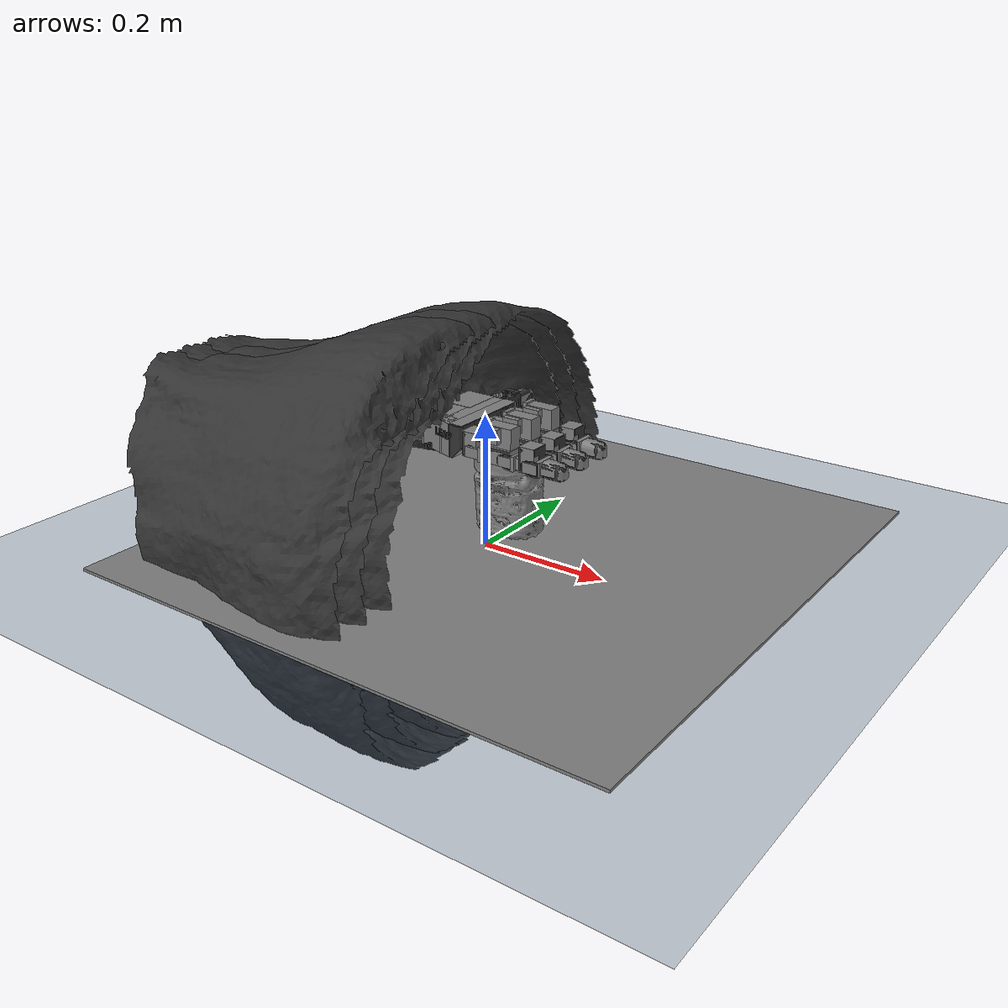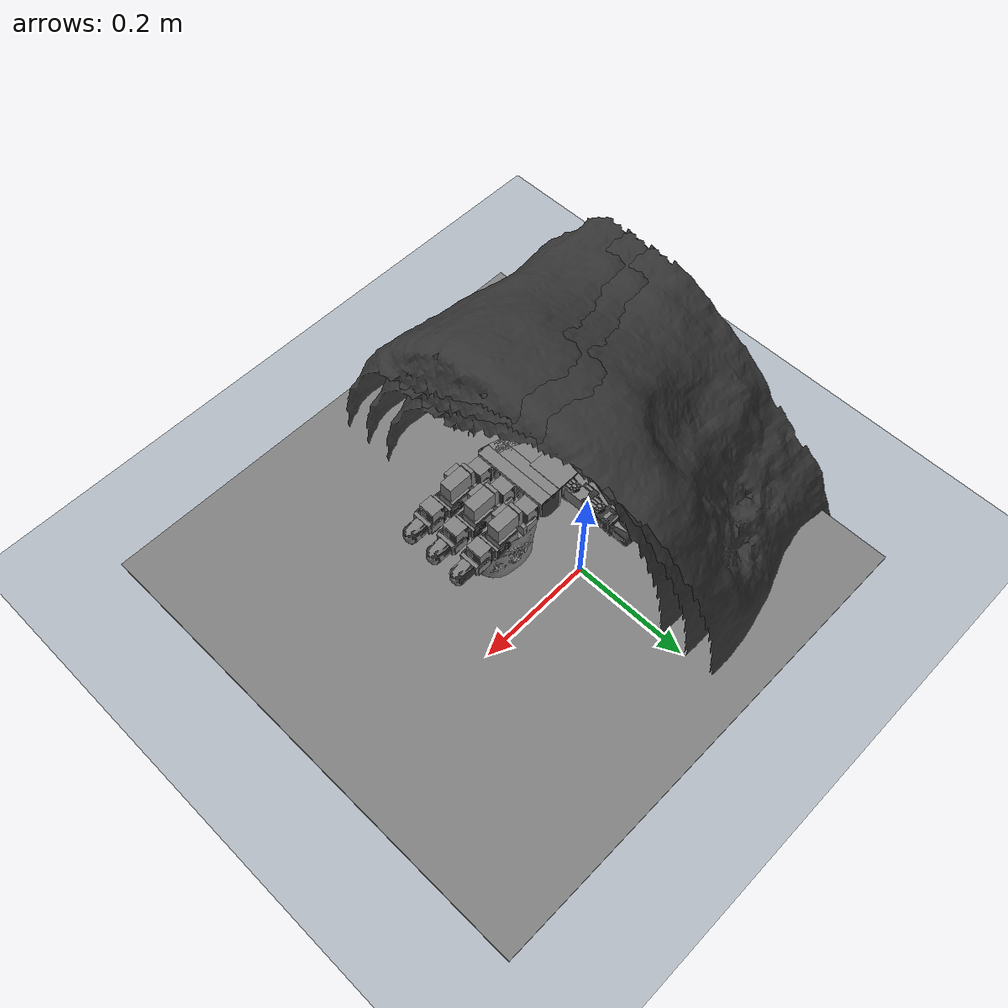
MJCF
<?xml version='1.0' encoding='utf-8'?>
<mujoco model="right_allegro_hand scene">
  <include file="right_hand_grasp_nuetella.xml"/>

  <statistic center="0 0 0" extent="0.3" />

  <visual>
    <rgba haze="0.15 0.25 0.35 1" />
    <quality shadowsize="8192" />
    <global azimuth="130" elevation="-40" />

  </visual>

  <asset>
    <texture type="skybox" builtin="gradient" rgb1="0.3 0.5 0.7" rgb2="0 0 0" width="512" height="3072" />
    <texture type="2d" name="groundplane" builtin="checker" mark="edge" rgb1="0.2 0.3 0.4" rgb2="0.1 0.2 0.3" markrgb="0.8 0.8 0.8" width="300" height="300" />
    <material name="groundplane" texture="groundplane" texuniform="true" texrepeat="5 5" reflectance="0.2" />

    <texture name="grid" type="2d" builtin="checker" width="512" height="512" rgb1=".1 .2 .3" rgb2=".2 .3 .4"/>
    <material name="grid" texture="grid" texrepeat="1 1" texuniform="true" reflectance=".2"/>

    <mesh name="my_mesh" file="nuetella.stl"  scale="1 1 1" />
  </asset>

  <worldbody>
    <light pos="0 0 1" />
    <light pos="0.3 0 1.5" dir="0 0 -1" directional="true" />
    <camera name="top" focal="1.93e-3 1.93e-3" resolution="1280 720" sensorsize="3896e-6 2140e-6"
            pos="0 0 0.6" mode="fixed" quat="1 0 0 0"/>
        <camera name="side" focal="1.93e-3 1.93e-3" resolution="1280 720" sensorsize="3896e-6 2140e-6"
            pos="0 -0.5 0.1" mode="fixed" quat="0.7 0.7 0 0"/>
    <geom name="floor" pos="0 0 0.05" size="0 0 0.05" type="plane" material="grid"  condim="3"/>

	  <body name="nuetella" pos="0.095 -0.07 0.14" quat="0 0.707 0.707 0 ">

	   <freejoint />

	    <geom name="nuetella" type="mesh" mesh="my_mesh" condim="3" mass="0.5"  friction="0.05 0.005 0.0001" />
	  </body>

	  <body name="plate" pos="0.095 -0.07 0.06" quat="1 0.0 0.0 0.0">

	    <geom name="plate" type="box" size='0.4 0.4 0.002' />
	  </body>

  </worldbody>
</mujoco>

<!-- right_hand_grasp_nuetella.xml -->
<mujoco model="leap_rh">
  <compiler angle="radian" meshdir="./assets/"/>
  <option integrator="implicitfast" cone="elliptic" impratio="100"/>

  <!-- mesh assets -->
  <asset>
    <material name="black" rgba="0.2 0.2 0.2 1" />

    <mesh name="palm" file="palm_right.obj"/>
    <mesh name="base" file="base.obj"/>
    <mesh name="proximal" file="proximal.obj"/>
    <mesh name="medial" file="medial.obj"/>
    <mesh name="distal" file="distal.obj"/>
    <mesh name="tip" file="tip.obj"/>
    <mesh name="thumb_base" file="thumb_base.obj"/>
    <mesh name="thumb_proximal" file="thumb_proximal.obj"/>
    <mesh name="thumb_distal" file="thumb_distal.obj"/>
    <mesh name="thumb_tip" file="thumb_tip.obj"/>
  </asset>

  <!-- defaults -->
  <default>
    <!-- constraint stiffness -->
    <geom solimp="0.999 0.999 0.001 0.0001 1" solref="0.0001 1" friction=".2"/>

    <!-- actuator defaults -->
    <position kp="3.0" kv="0.01" />
    <joint damping="0.03"  armature=".01" frictionloss="0.001" limited="true" solimplimit="0 .99 .01"/>

    <!-- geom class defaults -->
    <default class="visual">
      <geom group="1" type="mesh" contype="0" conaffinity="0" density="0" material="black" />
    </default>
    <default class="tip">
      <geom type="mesh" mesh="tip" friction="0.5"/>
    </default>
    <default class="thumb_tip">
      <geom type="mesh" mesh="thumb_tip" friction="0.5"/>
    </default>

    <!-- joint class defaults -->
    <default class="mcp">
      <joint pos="0 0 0" axis="0 0 -1"
        limited="true" range="-0.314 2.23" />
      <position ctrlrange="-0.314 2.23" />
    </default>
    <default class="rot">
      <joint pos="0 0 0" axis="0 0 -1"
        limited="true" range="-1.047 1.047" />
      <position ctrlrange="-1.047 1.047" />
    </default>
    <default class="pip">
      <joint pos="0 0 0" axis="0 0 -1"
        limited="true" range="-0.506 1.885" />
      <position ctrlrange="-0.506 1.885" />
    </default>
    <default class="dip">
      <joint pos="0 0 0" axis="0 0 -1"
        limited="true" range="-0.366 2.042" />
      <position ctrlrange="-0.366 2.042" />
    </default>
    <default class="thumb_cmc">
      <joint pos="0 0 0" axis="0 0 -1"
        limited="true" range="-0.349 2.094" />
      <position ctrlrange="-0.349 2.094" />
    </default>
    <default class="thumb_axl">
      <joint pos="0 0 0" axis="0 0 -1"
        limited="true" range="-0.349 2.094" />
      <position ctrlrange="-0.349 2.094" />
    </default>
    <default class="thumb_mcp">
      <joint pos="0 0 0" axis="0 0 -1"
        limited="true" range="-0.47 2.443" />
      <position ctrlrange="-0.47 2.443" />
    </default>
    <default class="thumb_ipl">
      <joint pos="0 0 0" axis="0 0 -1"
        limited="true" range="-1.34 1.88" />
      <position ctrlrange="-1.34 1.88" />
    </default>
  </default>

  <!-- collision filtering -->
  <contact>
    <!-- filter the palm from all other finger bodies except the tips -->
    <exclude body1="palm" body2="if_bs" />
    <exclude body1="palm" body2="mf_bs" />
    <exclude body1="palm" body2="rf_bs" />
    <exclude body1="palm" body2="th_mp" />

    <exclude body1="palm" body2="if_px" />
    <exclude body1="palm" body2="mf_px" />
    <exclude body1="palm" body2="rf_px" />
    <exclude body1="palm" body2="th_bs" />

    <exclude body1="palm" body2="if_md" />
    <exclude body1="palm" body2="mf_md" />
    <exclude body1="palm" body2="rf_md" />
    <exclude body1="palm" body2="th_px" />

    <!-- none of the base fingertip geoms can touch each other -->
    <exclude body1="if_bs" body2="mf_bs" />
    <exclude body1="if_bs" body2="rf_bs" />
    <exclude body1="mf_bs" body2="rf_bs" />

    <exclude body1="th_mp" body2="if_bs" />
    <exclude body1="th_mp" body2="mf_bs" />
    <exclude body1="th_mp" body2="rf_bs" />
  </contact>

  <!-- actuators -->
  <actuator>
    <!-- index -->
    <position name="if_mcp_act" joint="if_mcp" class="mcp" />
    <position name="if_rot_act" joint="if_rot" class="rot" />
    <position name="if_pip_act" joint="if_pip" class="pip" />
    <position name="if_dip_act" joint="if_dip" class="dip" />

    <!-- middle -->
    <position name="mf_mcp_act" joint="mf_mcp" class="mcp" />
    <position name="mf_rot_act" joint="mf_rot" class="rot" />
    <position name="mf_pip_act" joint="mf_pip" class="pip" />
    <position name="mf_dip_act" joint="mf_dip" class="dip" />

    <!-- ring -->
    <position name="rf_mcp_act" joint="rf_mcp" class="mcp" />
    <position name="rf_rot_act" joint="rf_rot" class="rot" />
    <position name="rf_pip_act" joint="rf_pip" class="pip" />
    <position name="rf_dip_act" joint="rf_dip" class="dip" />

    <!-- thumb -->
    <position name="th_cmc_act" joint="th_cmc" class="thumb_cmc" />
    <position name="th_axl_act" joint="th_axl" class="thumb_axl" />
    <position name="th_mcp_act" joint="th_mcp" class="thumb_mcp" />
    <position name="th_ipl_act" joint="th_ipl" class="thumb_ipl" />
  </actuator>

  <!-- sensors -->
  <sensor>
    <!-- index -->
    <jointpos name="if_mcp_sensor" joint="if_mcp" />
    <jointpos name="if_rot_sensor" joint="if_rot" />
    <jointpos name="if_pip_sensor" joint="if_pip" />
    <jointpos name="if_dip_sensor" joint="if_dip" />

    <!-- middle -->
    <jointpos name="mf_mcp_sensor" joint="mf_mcp" />
    <jointpos name="mf_rot_sensor" joint="mf_rot" />
    <jointpos name="mf_pip_sensor" joint="mf_pip" />
    <jointpos name="mf_dip_sensor" joint="mf_dip" />

    <!-- ring -->
    <jointpos name="rf_mcp_sensor" joint="rf_mcp" />
    <jointpos name="rf_rot_sensor" joint="rf_rot" />
    <jointpos name="rf_pip_sensor" joint="rf_pip" />
    <jointpos name="rf_dip_sensor" joint="rf_dip" />

    <!-- thumb -->
    <jointpos name="th_cmc_sensor" joint="th_cmc" />
    <jointpos name="th_axl_sensor" joint="th_axl" />
    <jointpos name="th_mcp_sensor" joint="th_mcp" />
    <jointpos name="th_ipl_sensor" joint="th_ipl" />
  </sensor>

  <worldbody>
    <body name="palm" pos="0.09 -0.05 0.23" quat="1 0 0 0">
      <!-- palm -->
      <inertial pos="-0.049542 -0.042914 -0.010227" quat="0.565586 0.427629 -0.574956 0.408254" mass="0.237" diaginertia="0.001 0.001 0.001"/>
      <geom name="palm_visual" pos="-0.02 0.02575 -0.0347" quat="1 0 0 0" class="visual" mesh="palm"/>
      <geom name="palm_collision_1" size="0.011 0.013 0.017" pos="-0.009 0.008 -0.011" type="box"/>
      <geom name="palm_collision_2" size="0.011 0.013 0.017" pos="-0.009 -0.037 -0.011" type="box"/>
      <geom name="palm_collision_3" size="0.011 0.013 0.017" pos="-0.009 -0.082 -0.011" type="box"/>
      <geom name="palm_collision_4" size="0.029 0.01 0.023" pos="-0.066 -0.078 -0.0115" quat="0.989016 0 0 -0.147806" type="box"/>
      <geom name="palm_collision_5" size="0.01 0.06 0.015" pos="-0.03 -0.035 -0.003" type="box"/>
      <geom name="palm_collision_6" size="0.005 0.06 0.01" pos="-0.032 -0.035 -0.024" quat="0.923956 0 0.382499 0" type="box"/>
      <geom name="palm_collision_7" size="0.012 0.058 0.023" pos="-0.048 -0.033 -0.0115" type="box"/>
      <geom name="palm_collision_8" size="0.022 0.026 0.023" pos="-0.078 -0.053 -0.0115" type="box"/>
      <geom name="palm_collision_9" size="0.002 0.018 0.017" pos="-0.098 -0.009 -0.006" type="box"/>
      <geom name="palm_collision_10" size="0.022 0.028 0.002" pos="-0.078 -0.003 0.01" type="box"/>

      <!-- index -->
      <body name="if_bs" pos="-0.007 0.023 -0.0187" quat="0.500003 0.5 0.5 -0.499997">
        <inertial pos="-0.022516 0.033882 0.016359" quat="0.388092 0.677951 -0.247713 0.573067" mass="0.044" diaginertia="0.001 0.001 0.001"/>
        <joint name="if_mcp" class="mcp"/>
        <geom name="if_bs_visual" pos="0.0084 0.0077 0.01465" quat="1 0 0 0" class="visual" mesh="base"/>
        <geom name="if_bs_collision_1" size="0.01 0.003 0.017" pos="0 0.018 0.0147" type="box"/>
        <geom name="if_bs_collision_2" size="0.014 0.02 0.01" pos="-0.027 0.042 0.015" type="box"/>
        <geom name="if_bs_collision_3" size="0.017 0.003 0.01" pos="-0.0262 0.02 0.0146" type="box"/>
        <geom name="if_bs_collision_4" size="0.01 0.012 0.004" pos="-0.0295 0.035 0.029" type="box"/>
        <geom name="if_bs_collision_5" size="0.007 0.01 0.002" pos="0 0.005 0.03" type="box"/>
        <geom name="if_bs_collision_6" size="0.007 0.01 0.002" pos="0 0.005 -0.001" type="box"/>

        <body name="if_px" pos="-0.0122 0.0381 0.0145" quat="0.500003 -0.5 -0.499997 0.5">
          <inertial pos="0.0075 -0.0002 -0.011" quat="0 0.707107 0 0.707107" mass="0.032" diaginertia="0.001 0.001 0.001"/>
          <joint name="if_rot" class="rot"/>
          <geom name="if_px_visual" pos="0.0096 0.0002 0.0007" quat="0.500003 -0.5 -0.5 -0.499997" class="visual" mesh="proximal"/>
          <geom name="if_px_collision" size="0.017 0.013 0.011" pos="0.0075 -0.0002 -0.011" type="box"/>

          <body name="if_md" pos="0.015 0.0143 -0.013" quat="0.500003 0.5 -0.5 0.499997">
            <inertial pos="0.0054215 -0.029148 0.015" quat="0.687228 0.687228 0.166487 0.166487" mass="0.037" diaginertia="0.001 0.001 0.001"/>
            <joint name="if_pip" class="pip"/>
            <geom name="if_md_visual" pos="0.0211 -0.0084 0.0097" quat="2.67949e-08 -1 0 0" class="visual" mesh="medial"/>
            <geom name="if_md_collision_1" size="0.008 0.003 0.013" pos="0 -0.02 0.015" type="box"/>
            <geom name="if_md_collision_2" size="0.01 0.002 0.017" pos="0 -0.016 0.015" type="box"/>
            <geom name="if_md_collision_3" size="0.007 0.01 0.002" pos="0 -0.0045 0.03" type="box"/>
            <geom name="if_md_collision_4" size="0.007 0.01 0.002" pos="0 -0.0045 0" type="box"/>
            <geom name="if_md_collision_5" size="0.017 0.011 0.013" pos="0.0075 -0.035 0.015" type="box"/>

            <body name="if_ds" pos="0 -0.0361 0.0002">
              <inertial pos="-0.0008794 -0.027019 0.014594" quat="0.702905 0.710643 -0.0212937 -0.0214203" mass="0.016" diaginertia="0.001 0.001 0.001"/>
              <joint name="if_dip" class="dip"/>
              <geom name="if_ds_visual" pos="0.0132 -0.0061 0.0144" quat="2.67949e-08 1 0 0" class="visual" mesh="distal"/>
              <geom name="if_ds_collision_1" size="0.01 0.003 0.015" pos="0 -0.017 0.015" type="box"/>
              <geom name="if_ds_collision_2" size="0.007 0.011 0.002" pos="0 -0.006 0.03" type="box"/>
              <geom name="if_ds_collision_3" size="0.007 0.011 0.002" pos="0 -0.006 -0.001" type="box"/>

              <geom name="if_tip" class="tip"/>
            </body>

          </body>
        </body>
      </body>  <!-- index -->

      <!-- middle -->
      <body name="mf_bs" pos="-0.0071 -0.0224 -0.0187" quat="0.500003 0.5 0.5 -0.499997">
        <inertial pos="-0.022516 0.033882 0.016359" quat="0.388092 0.677951 -0.247713 0.573067" mass="0.044" diaginertia="0.001 0.001 0.001"/>
        <joint name="mf_mcp" class="mcp"/>
        <geom name="mf_bs_visual" pos="0.0084 0.0077 0.01465" quat="1 0 0 0" class="visual" mesh="base"/>
        <geom name="mf_bs_collision_1" size="0.01 0.003 0.017" pos="0 0.018 0.0147" type="box"/>
        <geom name="mf_bs_collision_2" size="0.014 0.02 0.01" pos="-0.027 0.042 0.015" type="box"/>
        <geom name="mf_bs_collision_3" size="0.017 0.003 0.01" pos="-0.0262 0.02 0.0146" type="box"/>
        <geom name="mf_bs_collision_4" size="0.01 0.012 0.004" pos="-0.0295 0.035 0.029" type="box"/>
        <geom name="mf_bs_collision_5" size="0.007 0.01 0.002" pos="0 0.005 0.03" type="box"/>
        <geom name="mf_bs_collision_6" size="0.007 0.01 0.002" pos="0 0.005 -0.001" type="box"/>

        <body name="mf_px" pos="-0.0122 0.0381 0.0145" quat="0.500003 -0.5 -0.499997 0.5">
          <inertial pos="0.0075 -0.0002 -0.011" quat="0 0.707107 0 0.707107" mass="0.032" diaginertia="0.001 0.001 0.001"/>
          <joint name="mf_rot" class="rot"/>
          <geom name="mf_px_visual" pos="0.0096 0.0003 0.0007" quat="0.500003 -0.5 -0.5 -0.499997" class="visual" mesh="proximal"/>
          <geom name="mf_px_collision" size="0.017 0.013 0.011" pos="0.0075 -0.0002 -0.011" type="box"/>

          <body name="mf_md" pos="0.015 0.0143 -0.013" quat="0.500003 0.5 -0.5 0.499997">
            <inertial pos="0.0054215 -0.029148 0.015" quat="0.687228 0.687228 0.166487 0.166487" mass="0.037" diaginertia="0.001 0.001 0.001"/>
            <joint name="mf_pip" class="pip"/>
            <geom name="mf_md_visual" pos="0.0211 -0.0084 0.0097" quat="1.32679e-06 -1 0 0" class="visual" mesh="medial"/>
            <geom name="mf_md_collision_1" size="0.008 0.003 0.013" pos="0 -0.02 0.015" type="box"/>
            <geom name="mf_md_collision_2" size="0.01 0.002 0.017" pos="0 -0.016 0.015" type="box"/>
            <geom name="mf_md_collision_3" size="0.007 0.01 0.002" pos="0 -0.0045 0.03" type="box"/>
            <geom name="mf_md_collision_4" size="0.007 0.01 0.002" pos="0 -0.0045 0" type="box"/>
            <geom name="mf_md_collision_5" size="0.017 0.011 0.013" pos="0.0075 -0.035 0.015" type="box"/>

            <body name="mf_ds" pos="0 -0.0361 0.0002">
              <inertial pos="-0.0008794 -0.027019 0.014594" quat="0.702905 0.710643 -0.0212937 -0.0214203" mass="0.016" diaginertia="0.001 0.001 0.001"/>
              <joint name="mf_dip" class="dip"/>
              <geom name="mf_ds_visual" pos="0.0132 -0.0061 0.0145" quat="1.32679e-06 1 0 0" class="visual" mesh="distal"/>
              <geom name="mf_ds_collision_1" size="0.01 0.003 0.015" pos="0 -0.017 0.015" type="box"/>
              <geom name="mf_ds_collision_2" size="0.007 0.011 0.002" pos="0 -0.006 0.03" type="box"/>
              <geom name="mf_ds_collision_3" size="0.007 0.011 0.002" pos="0 -0.006 -0.001" type="box"/>

              <geom name="mf_tip" class="tip"/>
            </body>

          </body>
        </body>
      </body>  <!-- middle -->

      <!-- ring -->
      <body name="rf_bs" pos="-0.00709 -0.0678 -0.0187" quat="0.500003 0.5 0.5 -0.499997">
        <inertial pos="-0.022516 0.033882 0.016359" quat="0.388092 0.677951 -0.247713 0.573067" mass="0.044" diaginertia="0.001 0.001 0.001"/>
        <joint name="rf_mcp" class="mcp"/>
        <geom name="rf_bs_visual" pos="0.0084 0.0077 0.01465" quat="1 0 0 0" class="visual" mesh="base"/>
        <geom name="rf_bs_collision_1" size="0.01 0.003 0.017" pos="0 0.018 0.0147" type="box"/>
        <geom name="rf_bs_collision_2" size="0.014 0.02 0.01" pos="-0.027 0.042 0.015" type="box"/>
        <geom name="rf_bs_collision_3" size="0.017 0.003 0.01" pos="-0.0262 0.02 0.0146" type="box"/>
        <geom name="rf_bs_collision_4" size="0.01 0.012 0.004" pos="-0.0295 0.035 0.029" type="box"/>
        <geom name="rf_bs_collision_5" size="0.007 0.01 0.002" pos="0 0.005 0.03" type="box"/>
        <geom name="rf_bs_collision_6" size="0.007 0.01 0.002" pos="0 0.005 -0.001" type="box"/>

        <body name="rf_px" pos="-0.0122 0.0381 0.0145" quat="0.500003 -0.5 -0.499997 0.5">
          <inertial pos="0.0075 -0.0002 -0.011" quat="0 0.707107 0 0.707107" mass="0.032" diaginertia="0.001 0.001 0.001"/>
          <joint name="rf_rot" class="rot"/>
          <geom name="rf_px_visual" pos="0.0096 0.0003 0.0007" quat="0.500003 -0.5 -0.5 -0.499997" class="visual" mesh="proximal"/>
          <geom name="rf_px_collision" size="0.017 0.013 0.011" pos="0.0075 -0.0002 -0.011" type="box"/>

          <body name="rf_md" pos="0.015 0.0143 -0.013" quat="0.500003 0.5 -0.5 0.499997">
            <inertial pos="0.0054215 -0.029148 0.015" quat="0.687228 0.687228 0.166487 0.166487" mass="0.037" diaginertia="0.001 0.001 0.001"/>
            <joint name="rf_pip" class="pip"/>
            <geom name="rf_md_visual" pos="0.0211 -0.0084 0.0097" quat="1.32679e-06 -1 0 0" class="visual" mesh="medial"/>
            <geom name="rf_md_collision_1" size="0.008 0.003 0.013" pos="0 -0.02 0.015" type="box"/>
            <geom name="rf_md_collision_2" size="0.01 0.002 0.017" pos="0 -0.016 0.015" type="box"/>
            <geom name="rf_md_collision_3" size="0.007 0.01 0.002" pos="0 -0.0045 0.03" type="box"/>
            <geom name="rf_md_collision_4" size="0.007 0.01 0.002" pos="0 -0.0045 0" type="box"/>
            <geom name="rf_md_collision_5" size="0.017 0.011 0.013" pos="0.0075 -0.035 0.015" type="box"/>

            <body name="rf_ds" pos="0 -0.03609 0.0002">
              <inertial pos="-0.0008794 -0.027019 0.014594" quat="0.702905 0.710643 -0.0212937 -0.0214203" mass="0.016" diaginertia="0.001 0.001 0.001"/>
              <joint name="rf_dip" class="dip"/>
              <geom name="rf_ds_visual" pos="0.0132 -0.0061 0.0145" quat="1.32679e-06 1 0 0" class="visual" mesh="distal"/>
              <geom name="rf_ds_collision_1" size="0.01 0.003 0.015" pos="0 -0.017 0.015" type="box"/>
              <geom name="rf_ds_collision_2" size="0.007 0.011 0.002" pos="0 -0.006 0.03" type="box"/>
              <geom name="rf_ds_collision_3" size="0.007 0.011 0.002" pos="0 -0.006 -0.001" type="box"/>

              <geom name="rf_tip" class="tip"/>
            </body>

          </body>
        </body>
      </body>  <!-- ring -->

      <!-- thumb -->
      <body name="th_mp" pos="-0.0693 -0.0012 -0.0216" quat="0.707109 0 0.707105 0">
        <inertial pos="0.0075 -0.0002 -0.011" quat="0 0.707107 0 0.707107" mass="0.032" diaginertia="0.001 0.001 0.001"/>
        <joint name="th_cmc" class="thumb_cmc"/>
        <geom name="th_mp_visual" pos="-0.0053 0.0003 0.00078" quat="0.500003 -0.5 -0.5 -0.499997" class="visual" mesh="proximal"/>
        <geom name="th_mp_collision" size="0.017 0.013 0.011" pos="-0.0075 -0.0002 -0.011" type="box"/>

        <body name="th_bs" pos="0 0.0143 -0.013" quat="0.500003 0.5 -0.5 0.499997">
          <inertial pos="0 0 -0.0070806" quat="0.707107 0.707107 0 0" mass="0.003" diaginertia="0.001 0.001 0.001"/>
          <joint name="th_axl" class="thumb_axl"/>
          <geom name="th_bs_visual" pos="0.01196 0 -0.0158" quat="0.707109 0.707105 0 0" class="visual" mesh="thumb_base"/>
          <geom name="th_bs_collision_1" size="0.009 0.0165 0.002" pos="0 0 -0.0015" type="box"/>
          <geom name="th_bs_collision_2" size="0.007 0.002 0.01" pos="0 -0.015 -0.013" type="box"/>
          <geom name="th_bs_collision_3" size="0.007 0.002 0.01" pos="0 0.015 -0.013" type="box"/>

          <body name="th_px" pos="0 0.0145 -0.017" quat="0.707109 -0.707105 0 0">
            <inertial pos="-0.0020593 0.015912 -0.013733" quat="0.698518 0.697382 -0.104933 0.121324" mass="0.038" diaginertia="0.001 0.001 0.001"/>
            <joint name="th_mcp" class="thumb_mcp"/>
            <geom name="th_px_visual" pos="0.0439 0.0579 -0.0086" quat="1 0 0 0" class="visual" mesh="thumb_proximal"/>
            <geom name="th_px_collision_1" size="0.01 0.02 0.012" pos="0 0.0105 -0.014" type="box"/>
            <geom name="th_px_collision_2" size="0.01 0.002 0.016" pos="0 0.031 -0.015" type="box"/>
            <geom name="th_px_collision_3" size="0.007 0.01 0.002" pos="0 0.042 0.001" type="box"/>
            <geom name="th_px_collision_4" size="0.007 0.01 0.002" pos="0 0.042 -0.029" type="box"/>
            <geom name="th_px_collision_5" size="0.005 0.012 0.009" pos="-0.0135 0.0175 -0.011656" type="box"/>

            <body name="th_ds" pos="0 0.0466 0.0002" quat="1.32679e-06 0 0 1">
              <inertial pos="0.00096191 -0.024203 -0.014419" quat="0.35287 0.311272 -0.632839 0.614904" mass="0.049" diaginertia="0.001 0.001 0.001"/>
              <joint name="th_ipl" class="thumb_ipl"/>
              <geom name="th_ds_visual" pos="0.0625 0.0784 0.0489" quat="1 0 0 0" class="visual" mesh="thumb_distal"/>
              <geom name="th_ds_collision_1" size="0.01 0.018 0.012" pos="0 -0.0085 -0.015" type="box"/>
              <geom name="th_ds_collision_2" size="0.01 0.002 0.015" pos="0 -0.029 -0.014" type="box"/>
              <geom name="th_ds_collision_3" size="0.004 0.012 0.009" pos="0.015 -0.0175 -0.0115" type="box"/>

              <geom name="th_tip" class="thumb_tip"/>
            </body>

          </body>
        </body>
      </body>  <!-- thumb -->

    </body>  <!-- palm -->
  </worldbody>
</mujoco>
